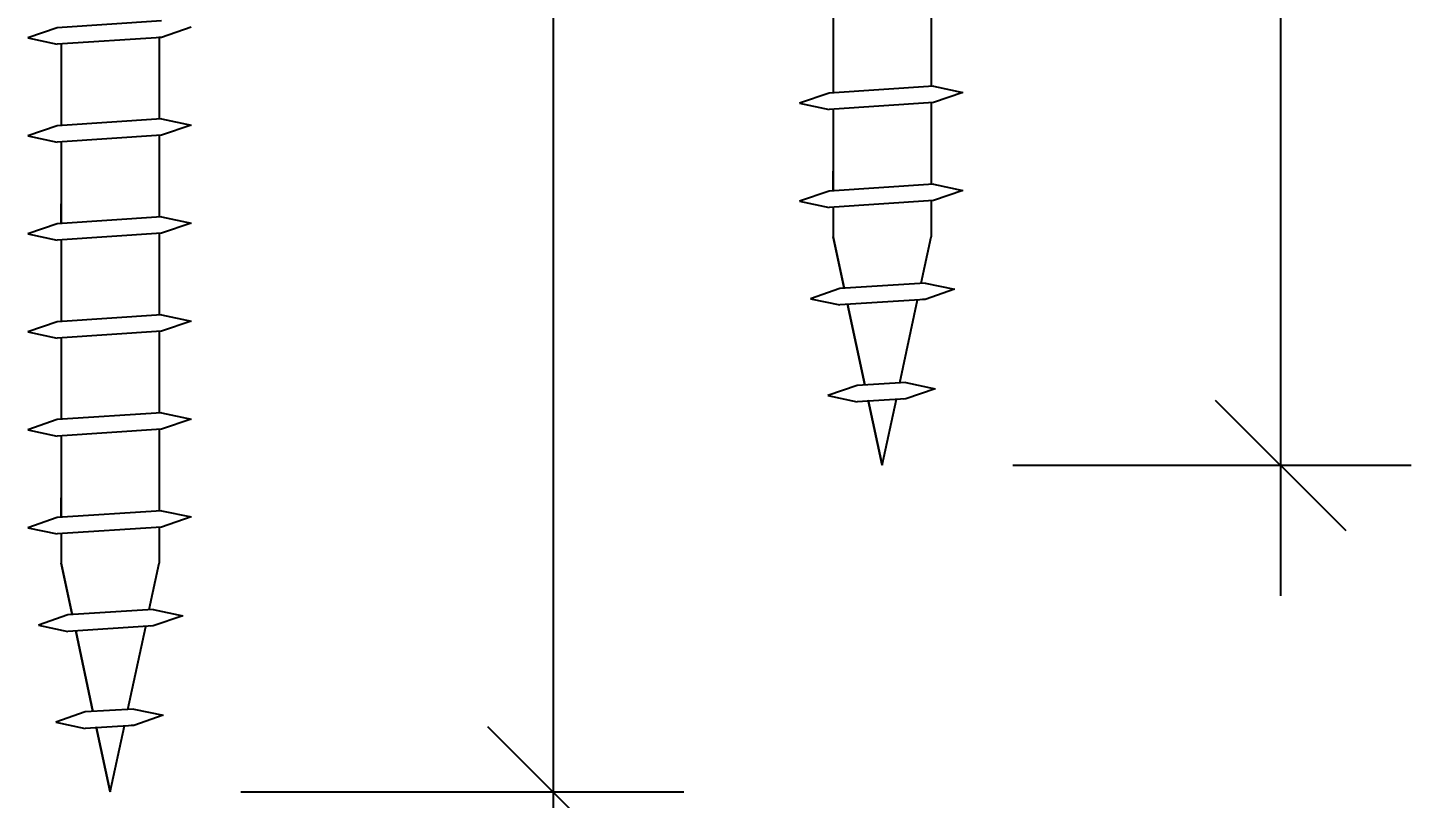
# Model space of a CAD drawing. Header units: millimetres. Extents: x 0 to 23312, y -3206 to 11448.
# Drawn here: x 6713.71 to 6756.06, y -2296.87 to -2273.27 of the extents above; entities that cross this region are included whole.
import ezdxf

# ---------------------------------------------------------------- set-up
doc = ezdxf.new("R2010")
doc.units = ezdxf.units.MM
doc.header["$LTSCALE"] = 10
doc.header["$PDMODE"] = 35
doc.layers.add('02 - Notes & Text', color=251, linetype='Continuous')
doc.layers.add('41 - Detail', color=7, linetype='Continuous')
doc.styles.add('1-2', font='romans.shx', dxfattribs={"width": 0.8, "height": 4})
doc.dimstyles.new('1-2', dxfattribs={"dimtxt": 4, "dimasz": 4, "dimexe": 4, "dimexo": 4, "dimgap": 4, "dimtad": 1, "dimdec": 0, "dimzin": 0, "dimdsep": 46, "dimtxsty": '1-2', "dimblk": 'OBLIQUE', "dimcen": 4, "dimdle": 4, "dimclrd": 251, "dimclre": 251, "dimclrt": 251, "dimadec": 0, "dimazin": 0, "dimtfac": 1, "dimtdec": 0, "dimtix": 1, "dimtmove": 1, "dimatfit": 3, "dimfxl": 1, "dimtolj": 1, "dimtzin": 0, "dimlwd": 25, "dimarcsym": 0})

# ---------------------------------------------------------------- blocks, each defined once
blk = doc.blocks.new('_Oblique')
at = {"color": 0, "linetype": 'ByBlock', "lineweight": -2}
blk.add_line((-0.5, -0.5), (0.5, 0.5), dxfattribs=at)
blk = doc.blocks.new('*D42')
at = {"layer": '02 - Notes & Text', "color": 251, "lineweight": 25, "ltscale": 10, "transparency": 16777216}
blk.add_line((6752.057, -2213.67), (6752.057, -2290.67), dxfattribs=at)
at = {"layer": '02 - Notes & Text', "color": 251, "lineweight": -2, "ltscale": 10, "transparency": 16777216}
for p, q in [((6743.854, -2217.67), (6756.057, -2217.67)), ((6743.86, -2286.67), (6756.057, -2286.67))]:
    blk.add_line(p, q, dxfattribs=at)
at = {"layer": 'Defpoints', "color": 0, "ltscale": 10, "transparency": 16777216}
for p in [(6739.854, -2217.67), (6739.86, -2286.67), (6752.057, -2286.67)]:
    blk.add_point(p, dxfattribs=at)
at = {"layer": '02 - Notes & Text', "color": 251, "lineweight": 25, "ltscale": 10, "transparency": 16777216, "xscale": 4, "yscale": 4, "zscale": 4}
for p, rotation in [((6752.057, -2217.67), 90), ((6752.057, -2286.67), 270)]:
    blk.add_blockref('_Oblique', p, dxfattribs=dict(at, rotation=rotation))
at = {"layer": '02 - Notes & Text', "color": 251, "ltscale": 10, "transparency": 16777216, "insert": (6746.057, -2252.17), "char_height": 4, "attachment_point": 5, "rotation": 90, "style": '1-2'}
blk.add_mtext('\\A1;69.0', dxfattribs=at)
blk = doc.blocks.new('*D43')
at = {"layer": '02 - Notes & Text', "color": 251, "lineweight": 25, "ltscale": 10, "transparency": 16777216}
blk.add_line((6729.786, -2213.67), (6729.786, -2300.67), dxfattribs=at)
at = {"layer": '02 - Notes & Text', "color": 251, "lineweight": -2, "ltscale": 10, "transparency": 16777216}
for p, q in [((6720.233, -2217.67), (6733.786, -2217.67)), ((6720.233, -2296.67), (6733.786, -2296.67))]:
    blk.add_line(p, q, dxfattribs=at)
at = {"layer": 'Defpoints', "color": 0, "ltscale": 10, "transparency": 16777216}
for p in [(6716.233, -2217.67), (6716.233, -2296.67), (6729.786, -2296.67)]:
    blk.add_point(p, dxfattribs=at)
at = {"layer": '02 - Notes & Text', "color": 251, "lineweight": 25, "ltscale": 10, "transparency": 16777216, "xscale": 4, "yscale": 4, "zscale": 4}
for p, rotation in [((6729.786, -2217.67), 90), ((6729.786, -2296.67), 270)]:
    blk.add_blockref('_Oblique', p, dxfattribs=dict(at, rotation=rotation))
at = {"layer": '02 - Notes & Text', "color": 251, "ltscale": 10, "transparency": 16777216, "insert": (6723.786, -2257.17), "char_height": 4, "attachment_point": 5, "rotation": 90, "style": '1-2'}
blk.add_mtext('\\A1;79.0', dxfattribs=at)

msp = doc.modelspace()

# ---------------------------------------------------------------- linework, layer by layer
at = {"layer": '41 - Detail', "color": 251}
for p, q in [((6738.36, -2272.766), (6738.36, -2275.265)), ((6738.36, -2272.766), (6738.36, -2275.265)), ((6738.36, -2272.766), (6738.36, -2275.265)), ((6738.36, -2272.766), (6738.36, -2275.265)), ((6741.36, -2272.569), (6741.36, -2275.068)), ((6741.36, -2272.569), (6741.36, -2275.068)), ((6741.36, -2272.569), (6741.36, -2275.068)), ((6741.36, -2272.569), (6741.36, -2275.068)), ((6714.607, -2273.272), (6713.707, -2273.585)), ((6714.607, -2273.272), (6713.707, -2273.585)), ((6714.607, -2273.272), (6713.707, -2273.585)), ((6714.607, -2273.272), (6713.707, -2273.585)), ((6717.807, -2273.064), (6714.607, -2273.272)), ((6717.807, -2273.064), (6714.607, -2273.272)), ((6717.807, -2273.064), (6714.607, -2273.272)), ((6717.807, -2273.064), (6714.607, -2273.272)), ((6718.707, -2273.252), (6717.807, -2273.565)), ((6718.707, -2273.252), (6717.807, -2273.565)), ((6718.707, -2273.252), (6717.807, -2273.565)), ((6718.707, -2273.252), (6717.807, -2273.565)), ((6713.707, -2273.585), (6714.607, -2273.773)), ((6713.707, -2273.585), (6714.607, -2273.773)), ((6713.707, -2273.585), (6714.607, -2273.773)), ((6713.707, -2273.585), (6714.607, -2273.773)), ((6717.807, -2273.565), (6714.607, -2273.773)), ((6717.807, -2273.565), (6714.607, -2273.773)), ((6717.807, -2273.565), (6714.607, -2273.773)), ((6717.807, -2273.565), (6714.607, -2273.773)), ((6714.733, -2273.766), (6714.733, -2276.265)), ((6714.733, -2273.766), (6714.733, -2276.265)), ((6714.733, -2273.766), (6714.733, -2276.265)), ((6714.733, -2273.766), (6714.733, -2276.265)), ((6717.807, -2273.565), (6717.723, -2273.57)), ((6717.807, -2273.565), (6717.723, -2273.57)), ((6717.807, -2273.565), (6717.723, -2273.57)), ((6717.807, -2273.565), (6717.723, -2273.57)), ((6717.733, -2273.569), (6717.733, -2276.068)), ((6717.733, -2273.569), (6717.733, -2276.068)), ((6717.733, -2273.569), (6717.733, -2276.068)), ((6717.733, -2273.569), (6717.733, -2276.068)), ((6738.235, -2275.272), (6737.335, -2275.585)), ((6738.235, -2275.272), (6737.335, -2275.585)), ((6738.235, -2275.272), (6737.335, -2275.585)), ((6738.235, -2275.272), (6737.335, -2275.585)), ((6741.435, -2275.064), (6738.235, -2275.272)), ((6741.435, -2275.064), (6738.235, -2275.272)), ((6741.435, -2275.064), (6738.235, -2275.272)), ((6741.435, -2275.064), (6738.235, -2275.272)), ((6741.435, -2275.064), (6742.335, -2275.252)), ((6741.435, -2275.064), (6742.335, -2275.252)), ((6741.435, -2275.064), (6742.335, -2275.252)), ((6741.435, -2275.064), (6742.335, -2275.252)), ((6742.335, -2275.252), (6741.435, -2275.565)), ((6742.335, -2275.252), (6741.435, -2275.565)), ((6742.335, -2275.252), (6741.435, -2275.565)), ((6742.335, -2275.252), (6741.435, -2275.565)), ((6737.335, -2275.585), (6738.235, -2275.773)), ((6737.335, -2275.585), (6738.235, -2275.773)), ((6737.335, -2275.585), (6738.235, -2275.773)), ((6737.335, -2275.585), (6738.235, -2275.773)), ((6741.435, -2275.565), (6738.235, -2275.773)), ((6741.435, -2275.565), (6738.235, -2275.773)), ((6741.435, -2275.565), (6738.235, -2275.773)), ((6741.435, -2275.565), (6738.235, -2275.773)), ((6738.36, -2275.766), (6738.36, -2278.265)), ((6738.36, -2275.766), (6738.36, -2278.265)), ((6738.36, -2275.766), (6738.36, -2278.265)), ((6738.36, -2275.766), (6738.36, -2278.265)), ((6741.435, -2275.565), (6741.35, -2275.57)), ((6741.435, -2275.565), (6741.35, -2275.57)), ((6741.435, -2275.565), (6741.35, -2275.57)), ((6741.435, -2275.565), (6741.35, -2275.57)), ((6741.36, -2275.569), (6741.36, -2278.068)), ((6741.36, -2275.569), (6741.36, -2278.068)), ((6741.36, -2275.569), (6741.36, -2278.068)), ((6741.36, -2275.569), (6741.36, -2278.068)), ((6714.607, -2276.272), (6713.707, -2276.585)), ((6714.607, -2276.272), (6713.707, -2276.585)), ((6714.607, -2276.272), (6713.707, -2276.585)), ((6714.607, -2276.272), (6713.707, -2276.585)), ((6717.807, -2276.064), (6714.607, -2276.272)), ((6717.807, -2276.064), (6714.607, -2276.272)), ((6717.807, -2276.064), (6714.607, -2276.272)), ((6717.807, -2276.064), (6714.607, -2276.272)), ((6717.807, -2276.064), (6718.707, -2276.252)), ((6717.807, -2276.064), (6718.707, -2276.252)), ((6717.807, -2276.064), (6718.707, -2276.252)), ((6717.807, -2276.064), (6718.707, -2276.252)), ((6718.707, -2276.252), (6717.807, -2276.565)), ((6718.707, -2276.252), (6717.807, -2276.565)), ((6718.707, -2276.252), (6717.807, -2276.565)), ((6718.707, -2276.252), (6717.807, -2276.565)), ((6713.707, -2276.585), (6714.607, -2276.773)), ((6713.707, -2276.585), (6714.607, -2276.773)), ((6713.707, -2276.585), (6714.607, -2276.773)), ((6713.707, -2276.585), (6714.607, -2276.773)), ((6717.807, -2276.565), (6714.607, -2276.773)), ((6717.807, -2276.565), (6714.607, -2276.773)), ((6717.807, -2276.565), (6714.607, -2276.773)), ((6717.807, -2276.565), (6714.607, -2276.773)), ((6717.807, -2276.565), (6717.723, -2276.57)), ((6717.807, -2276.565), (6717.723, -2276.57)), ((6717.807, -2276.565), (6717.723, -2276.57)), ((6717.807, -2276.565), (6717.723, -2276.57)), ((6717.733, -2276.569), (6717.733, -2279.068)), ((6717.733, -2276.569), (6717.733, -2279.068)), ((6717.733, -2276.569), (6717.733, -2279.068)), ((6717.733, -2276.569), (6717.733, -2279.068)), ((6714.733, -2276.766), (6714.733, -2279.265)), ((6714.733, -2276.766), (6714.733, -2279.265)), ((6714.733, -2276.766), (6714.733, -2279.265)), ((6714.733, -2276.766), (6714.733, -2279.265)), ((6738.36, -2278.264), (6738.36, -2277.666)), ((6738.235, -2278.272), (6737.335, -2278.585)), ((6738.235, -2278.272), (6737.335, -2278.585)), ((6738.235, -2278.272), (6737.335, -2278.585)), ((6738.235, -2278.272), (6737.335, -2278.585)), ((6738.235, -2278.272), (6737.335, -2278.585)), ((6738.235, -2278.272), (6737.335, -2278.585)), ((6741.435, -2278.064), (6738.235, -2278.272)), ((6741.435, -2278.064), (6738.235, -2278.272)), ((6741.435, -2278.064), (6738.235, -2278.272)), ((6741.435, -2278.064), (6738.235, -2278.272)), ((6741.435, -2278.064), (6738.235, -2278.272)), ((6741.435, -2278.064), (6738.235, -2278.272)), ((6741.435, -2278.064), (6742.335, -2278.252)), ((6741.435, -2278.064), (6742.335, -2278.252)), ((6741.435, -2278.064), (6742.335, -2278.252)), ((6741.435, -2278.064), (6742.335, -2278.252)), ((6741.435, -2278.064), (6742.335, -2278.252)), ((6741.435, -2278.064), (6742.335, -2278.252)), ((6742.335, -2278.252), (6741.435, -2278.565)), ((6742.335, -2278.252), (6741.435, -2278.565)), ((6742.335, -2278.252), (6741.435, -2278.565)), ((6742.335, -2278.252), (6741.435, -2278.565)), ((6742.335, -2278.252), (6741.435, -2278.565)), ((6742.335, -2278.252), (6741.435, -2278.565)), ((6714.733, -2279.264), (6714.733, -2278.666)), ((6737.335, -2278.585), (6738.235, -2278.773)), ((6737.335, -2278.585), (6738.235, -2278.773)), ((6737.335, -2278.585), (6738.235, -2278.773)), ((6737.335, -2278.585), (6738.235, -2278.773)), ((6737.335, -2278.585), (6738.235, -2278.773)), ((6737.335, -2278.585), (6738.235, -2278.773)), ((6741.435, -2278.565), (6738.235, -2278.773)), ((6741.435, -2278.565), (6738.235, -2278.773)), ((6741.435, -2278.565), (6738.235, -2278.773)), ((6741.435, -2278.565), (6738.235, -2278.773)), ((6741.435, -2278.565), (6738.235, -2278.773)), ((6741.435, -2278.565), (6738.235, -2278.773)), ((6738.36, -2278.766), (6738.362, -2279.67)), ((6738.36, -2278.766), (6738.362, -2279.67)), ((6738.36, -2278.766), (6738.362, -2279.67)), ((6738.36, -2278.766), (6738.362, -2279.67)), ((6738.36, -2278.766), (6738.362, -2279.67)), ((6738.36, -2278.766), (6738.362, -2279.67)), ((6741.435, -2278.565), (6741.35, -2278.57)), ((6741.435, -2278.565), (6741.35, -2278.57)), ((6741.435, -2278.565), (6741.35, -2278.57)), ((6741.435, -2278.565), (6741.35, -2278.57)), ((6741.435, -2278.565), (6741.35, -2278.57)), ((6741.435, -2278.565), (6741.35, -2278.57)), ((6741.36, -2278.569), (6741.362, -2279.67)), ((6741.36, -2278.569), (6741.362, -2279.67)), ((6741.36, -2278.569), (6741.362, -2279.67)), ((6741.36, -2278.569), (6741.362, -2279.67)), ((6741.36, -2278.569), (6741.362, -2279.67)), ((6741.36, -2278.569), (6741.362, -2279.67)), ((6714.607, -2279.272), (6713.707, -2279.585)), ((6714.607, -2279.272), (6713.707, -2279.585)), ((6714.607, -2279.272), (6713.707, -2279.585)), ((6714.607, -2279.272), (6713.707, -2279.585)), ((6714.607, -2279.272), (6713.707, -2279.585)), ((6714.607, -2279.272), (6713.707, -2279.585)), ((6717.807, -2279.064), (6714.607, -2279.272)), ((6717.807, -2279.064), (6714.607, -2279.272)), ((6717.807, -2279.064), (6714.607, -2279.272)), ((6717.807, -2279.064), (6714.607, -2279.272)), ((6717.807, -2279.064), (6714.607, -2279.272)), ((6717.807, -2279.064), (6714.607, -2279.272)), ((6717.807, -2279.064), (6718.707, -2279.252)), ((6717.807, -2279.064), (6718.707, -2279.252)), ((6717.807, -2279.064), (6718.707, -2279.252)), ((6717.807, -2279.064), (6718.707, -2279.252)), ((6717.807, -2279.064), (6718.707, -2279.252)), ((6717.807, -2279.064), (6718.707, -2279.252)), ((6718.707, -2279.252), (6717.807, -2279.565)), ((6718.707, -2279.252), (6717.807, -2279.565)), ((6718.707, -2279.252), (6717.807, -2279.565)), ((6718.707, -2279.252), (6717.807, -2279.565)), ((6718.707, -2279.252), (6717.807, -2279.565)), ((6718.707, -2279.252), (6717.807, -2279.565)), ((6738.362, -2279.266), (6738.362, -2279.67)), ((6738.362, -2279.266), (6738.362, -2279.67)), ((6738.362, -2279.266), (6738.362, -2279.67)), ((6738.362, -2279.266), (6738.362, -2279.67)), ((6741.362, -2279.069), (6741.362, -2279.67)), ((6741.362, -2279.069), (6741.362, -2279.67)), ((6741.362, -2279.069), (6741.362, -2279.67)), ((6741.362, -2279.069), (6741.362, -2279.67)), ((6713.707, -2279.585), (6714.607, -2279.773)), ((6713.707, -2279.585), (6714.607, -2279.773)), ((6713.707, -2279.585), (6714.607, -2279.773)), ((6713.707, -2279.585), (6714.607, -2279.773)), ((6713.707, -2279.585), (6714.607, -2279.773)), ((6713.707, -2279.585), (6714.607, -2279.773)), ((6717.807, -2279.565), (6714.607, -2279.773)), ((6717.807, -2279.565), (6714.607, -2279.773)), ((6717.807, -2279.565), (6714.607, -2279.773)), ((6717.807, -2279.565), (6714.607, -2279.773)), ((6717.807, -2279.565), (6714.607, -2279.773)), ((6717.807, -2279.565), (6714.607, -2279.773)), ((6717.807, -2279.565), (6717.723, -2279.57)), ((6717.807, -2279.565), (6717.723, -2279.57)), ((6717.807, -2279.565), (6717.723, -2279.57)), ((6717.807, -2279.565), (6717.723, -2279.57)), ((6717.807, -2279.565), (6717.723, -2279.57)), ((6717.807, -2279.565), (6717.723, -2279.57)), ((6717.733, -2279.569), (6717.733, -2282.068)), ((6717.733, -2279.569), (6717.733, -2282.068)), ((6717.733, -2279.569), (6717.733, -2282.068)), ((6717.733, -2279.569), (6717.733, -2282.068)), ((6717.733, -2279.569), (6717.733, -2282.068)), ((6717.733, -2279.569), (6717.733, -2282.068)), ((6738.698, -2281.242), (6738.362, -2279.67)), ((6738.362, -2279.67), (6738.698, -2281.242)), ((6741.057, -2281.089), (6741.362, -2279.67)), ((6741.057, -2281.089), (6741.362, -2279.67)), ((6714.733, -2279.766), (6714.733, -2282.265)), ((6714.733, -2279.766), (6714.733, -2282.265)), ((6714.733, -2279.766), (6714.733, -2282.265)), ((6714.733, -2279.766), (6714.733, -2282.265)), ((6714.733, -2279.766), (6714.733, -2282.265)), ((6714.733, -2279.766), (6714.733, -2282.265)), ((6738.563, -2281.253), (6737.663, -2281.567)), ((6738.563, -2281.253), (6737.663, -2281.567)), ((6738.563, -2281.253), (6737.663, -2281.567)), ((6738.563, -2281.253), (6737.663, -2281.567)), ((6738.563, -2281.253), (6737.663, -2281.567)), ((6738.563, -2281.253), (6737.663, -2281.567)), ((6741.179, -2281.089), (6738.563, -2281.253)), ((6741.179, -2281.089), (6738.563, -2281.253)), ((6741.179, -2281.089), (6738.563, -2281.253)), ((6741.179, -2281.089), (6738.563, -2281.253)), ((6741.179, -2281.089), (6738.563, -2281.253)), ((6741.179, -2281.089), (6738.563, -2281.253)), ((6738.699, -2281.245), (6738.698, -2281.242)), ((6738.698, -2281.242), (6738.699, -2281.245)), ((6741.056, -2281.096), (6741.057, -2281.089)), ((6741.056, -2281.096), (6741.057, -2281.089)), ((6741.179, -2281.089), (6742.079, -2281.276)), ((6741.179, -2281.089), (6742.079, -2281.276)), ((6741.179, -2281.089), (6742.079, -2281.276)), ((6741.179, -2281.089), (6742.079, -2281.276)), ((6741.179, -2281.089), (6742.079, -2281.276)), ((6741.179, -2281.089), (6742.079, -2281.276)), ((6742.079, -2281.276), (6741.179, -2281.59)), ((6742.079, -2281.276), (6741.179, -2281.59)), ((6742.079, -2281.276), (6741.179, -2281.59)), ((6742.079, -2281.276), (6741.179, -2281.59)), ((6742.079, -2281.276), (6741.179, -2281.59)), ((6742.079, -2281.276), (6741.179, -2281.59)), ((6737.663, -2281.567), (6738.563, -2281.755)), ((6737.663, -2281.567), (6738.563, -2281.755)), ((6737.663, -2281.567), (6738.563, -2281.755)), ((6737.663, -2281.567), (6738.563, -2281.755)), ((6737.663, -2281.567), (6738.563, -2281.755)), ((6737.663, -2281.567), (6738.563, -2281.755)), ((6741.179, -2281.59), (6738.563, -2281.755)), ((6741.179, -2281.59), (6738.563, -2281.755)), ((6741.179, -2281.59), (6738.563, -2281.755)), ((6741.179, -2281.59), (6738.563, -2281.755)), ((6741.179, -2281.59), (6738.563, -2281.755)), ((6741.179, -2281.59), (6738.563, -2281.755)), ((6739.333, -2284.209), (6738.805, -2281.739)), ((6738.805, -2281.739), (6739.333, -2284.209)), ((6740.402, -2284.146), (6740.947, -2281.604)), ((6740.402, -2284.146), (6740.947, -2281.604)), ((6741.179, -2281.59), (6741.095, -2281.594)), ((6741.179, -2281.59), (6741.095, -2281.594)), ((6741.179, -2281.59), (6741.095, -2281.594)), ((6741.179, -2281.59), (6741.095, -2281.594)), ((6741.179, -2281.59), (6741.095, -2281.594)), ((6741.179, -2281.59), (6741.095, -2281.594)), ((6717.807, -2282.064), (6714.607, -2282.272)), ((6717.807, -2282.064), (6714.607, -2282.272)), ((6717.807, -2282.064), (6714.607, -2282.272)), ((6717.807, -2282.064), (6714.607, -2282.272)), ((6717.807, -2282.064), (6718.707, -2282.252)), ((6717.807, -2282.064), (6718.707, -2282.252)), ((6717.807, -2282.064), (6718.707, -2282.252)), ((6717.807, -2282.064), (6718.707, -2282.252)), ((6718.707, -2282.252), (6717.807, -2282.565)), ((6718.707, -2282.252), (6717.807, -2282.565)), ((6718.707, -2282.252), (6717.807, -2282.565)), ((6718.707, -2282.252), (6717.807, -2282.565)), ((6714.607, -2282.272), (6713.707, -2282.585)), ((6714.607, -2282.272), (6713.707, -2282.585)), ((6714.607, -2282.272), (6713.707, -2282.585)), ((6714.607, -2282.272), (6713.707, -2282.585)), ((6713.707, -2282.585), (6714.607, -2282.773)), ((6713.707, -2282.585), (6714.607, -2282.773)), ((6713.707, -2282.585), (6714.607, -2282.773)), ((6713.707, -2282.585), (6714.607, -2282.773)), ((6717.807, -2282.565), (6714.607, -2282.773)), ((6717.807, -2282.565), (6714.607, -2282.773)), ((6717.807, -2282.565), (6714.607, -2282.773)), ((6717.807, -2282.565), (6714.607, -2282.773)), ((6717.807, -2282.565), (6717.723, -2282.57)), ((6717.807, -2282.565), (6717.723, -2282.57)), ((6717.807, -2282.565), (6717.723, -2282.57)), ((6717.807, -2282.565), (6717.723, -2282.57)), ((6717.733, -2282.569), (6717.733, -2285.068)), ((6717.733, -2282.569), (6717.733, -2285.068)), ((6717.733, -2282.569), (6717.733, -2285.068)), ((6717.733, -2282.569), (6717.733, -2285.068)), ((6714.733, -2282.766), (6714.733, -2285.265)), ((6714.733, -2282.766), (6714.733, -2285.265)), ((6714.733, -2282.766), (6714.733, -2285.265)), ((6714.733, -2282.766), (6714.733, -2285.265)), ((6739.095, -2284.223), (6738.195, -2284.536)), ((6739.095, -2284.223), (6738.195, -2284.536)), ((6739.095, -2284.223), (6738.195, -2284.536)), ((6739.095, -2284.223), (6738.195, -2284.536)), ((6739.095, -2284.223), (6738.195, -2284.536)), ((6739.095, -2284.223), (6738.195, -2284.536)), ((6740.586, -2284.135), (6739.095, -2284.223)), ((6740.586, -2284.135), (6739.095, -2284.223)), ((6740.586, -2284.135), (6739.095, -2284.223)), ((6740.586, -2284.135), (6739.095, -2284.223)), ((6740.586, -2284.135), (6739.095, -2284.223)), ((6740.586, -2284.135), (6739.095, -2284.223)), ((6740.586, -2284.135), (6741.486, -2284.323)), ((6740.586, -2284.135), (6741.486, -2284.323)), ((6740.586, -2284.135), (6741.486, -2284.323)), ((6740.586, -2284.135), (6741.486, -2284.323)), ((6740.586, -2284.135), (6741.486, -2284.323)), ((6740.586, -2284.135), (6741.486, -2284.323)), ((6741.486, -2284.323), (6740.586, -2284.636)), ((6741.486, -2284.323), (6740.586, -2284.636)), ((6741.486, -2284.323), (6740.586, -2284.636)), ((6741.486, -2284.323), (6740.586, -2284.636)), ((6741.486, -2284.323), (6740.586, -2284.636)), ((6741.486, -2284.323), (6740.586, -2284.636)), ((6738.195, -2284.536), (6739.095, -2284.724)), ((6738.195, -2284.536), (6739.095, -2284.724)), ((6738.195, -2284.536), (6739.095, -2284.724)), ((6738.195, -2284.536), (6739.095, -2284.724)), ((6738.195, -2284.536), (6739.095, -2284.724)), ((6738.195, -2284.536), (6739.095, -2284.724)), ((6740.586, -2284.636), (6739.095, -2284.724)), ((6740.586, -2284.636), (6739.095, -2284.724)), ((6740.586, -2284.636), (6739.095, -2284.724)), ((6740.586, -2284.636), (6739.095, -2284.724)), ((6740.586, -2284.636), (6739.095, -2284.724)), ((6740.586, -2284.636), (6739.095, -2284.724)), ((6739.86, -2286.67), (6739.434, -2284.679)), ((6739.434, -2284.679), (6739.86, -2286.67)), ((6739.86, -2286.67), (6740.295, -2284.643)), ((6739.86, -2286.67), (6740.295, -2284.643)), ((6740.586, -2284.636), (6740.501, -2284.641)), ((6740.586, -2284.636), (6740.501, -2284.641)), ((6740.586, -2284.636), (6740.501, -2284.641)), ((6740.586, -2284.636), (6740.501, -2284.641)), ((6740.586, -2284.636), (6740.501, -2284.641)), ((6740.586, -2284.636), (6740.501, -2284.641)), ((6717.807, -2285.064), (6714.607, -2285.272)), ((6717.807, -2285.064), (6714.607, -2285.272)), ((6717.807, -2285.064), (6714.607, -2285.272)), ((6717.807, -2285.064), (6714.607, -2285.272)), ((6717.807, -2285.064), (6718.707, -2285.252)), ((6717.807, -2285.064), (6718.707, -2285.252)), ((6717.807, -2285.064), (6718.707, -2285.252)), ((6717.807, -2285.064), (6718.707, -2285.252)), ((6714.607, -2285.272), (6713.707, -2285.585)), ((6714.607, -2285.272), (6713.707, -2285.585)), ((6714.607, -2285.272), (6713.707, -2285.585)), ((6714.607, -2285.272), (6713.707, -2285.585)), ((6713.707, -2285.585), (6714.607, -2285.773)), ((6713.707, -2285.585), (6714.607, -2285.773)), ((6713.707, -2285.585), (6714.607, -2285.773)), ((6713.707, -2285.585), (6714.607, -2285.773)), ((6717.807, -2285.565), (6714.607, -2285.773)), ((6717.807, -2285.565), (6714.607, -2285.773)), ((6717.807, -2285.565), (6714.607, -2285.773)), ((6717.807, -2285.565), (6714.607, -2285.773)), ((6717.807, -2285.565), (6717.723, -2285.57)), ((6717.807, -2285.565), (6717.723, -2285.57)), ((6717.807, -2285.565), (6717.723, -2285.57)), ((6717.807, -2285.565), (6717.723, -2285.57)), ((6717.733, -2285.569), (6717.733, -2288.068)), ((6717.733, -2285.569), (6717.733, -2288.068)), ((6717.733, -2285.569), (6717.733, -2288.068)), ((6717.733, -2285.569), (6717.733, -2288.068)), ((6718.707, -2285.252), (6717.807, -2285.565)), ((6718.707, -2285.252), (6717.807, -2285.565)), ((6718.707, -2285.252), (6717.807, -2285.565)), ((6718.707, -2285.252), (6717.807, -2285.565)), ((6714.733, -2285.766), (6714.733, -2288.265)), ((6714.733, -2285.766), (6714.733, -2288.265)), ((6714.733, -2285.766), (6714.733, -2288.265)), ((6714.733, -2285.766), (6714.733, -2288.265)), ((6714.733, -2288.264), (6714.733, -2287.666)), ((6717.807, -2288.064), (6714.607, -2288.272)), ((6717.807, -2288.064), (6714.607, -2288.272)), ((6717.807, -2288.064), (6714.607, -2288.272)), ((6717.807, -2288.064), (6714.607, -2288.272)), ((6717.807, -2288.064), (6714.607, -2288.272)), ((6717.807, -2288.064), (6714.607, -2288.272)), ((6717.807, -2288.064), (6718.707, -2288.252)), ((6717.807, -2288.064), (6718.707, -2288.252)), ((6717.807, -2288.064), (6718.707, -2288.252)), ((6717.807, -2288.064), (6718.707, -2288.252)), ((6717.807, -2288.064), (6718.707, -2288.252)), ((6717.807, -2288.064), (6718.707, -2288.252)), ((6714.607, -2288.272), (6713.707, -2288.585)), ((6714.607, -2288.272), (6713.707, -2288.585)), ((6714.607, -2288.272), (6713.707, -2288.585)), ((6714.607, -2288.272), (6713.707, -2288.585)), ((6714.607, -2288.272), (6713.707, -2288.585)), ((6714.607, -2288.272), (6713.707, -2288.585)), ((6713.707, -2288.585), (6714.607, -2288.773)), ((6713.707, -2288.585), (6714.607, -2288.773)), ((6713.707, -2288.585), (6714.607, -2288.773)), ((6713.707, -2288.585), (6714.607, -2288.773)), ((6713.707, -2288.585), (6714.607, -2288.773)), ((6713.707, -2288.585), (6714.607, -2288.773)), ((6717.807, -2288.565), (6714.607, -2288.773)), ((6717.807, -2288.565), (6714.607, -2288.773)), ((6717.807, -2288.565), (6714.607, -2288.773)), ((6717.807, -2288.565), (6714.607, -2288.773)), ((6717.807, -2288.565), (6714.607, -2288.773)), ((6717.807, -2288.565), (6714.607, -2288.773)), ((6717.807, -2288.565), (6717.723, -2288.57)), ((6717.807, -2288.565), (6717.723, -2288.57)), ((6717.807, -2288.565), (6717.723, -2288.57)), ((6717.807, -2288.565), (6717.723, -2288.57)), ((6717.807, -2288.565), (6717.723, -2288.57)), ((6717.807, -2288.565), (6717.723, -2288.57)), ((6717.733, -2288.569), (6717.734, -2289.67)), ((6717.733, -2288.569), (6717.734, -2289.67)), ((6717.733, -2288.569), (6717.734, -2289.67)), ((6717.733, -2288.569), (6717.734, -2289.67)), ((6717.733, -2288.569), (6717.734, -2289.67)), ((6717.733, -2288.569), (6717.734, -2289.67)), ((6718.707, -2288.252), (6717.807, -2288.565)), ((6718.707, -2288.252), (6717.807, -2288.565)), ((6718.707, -2288.252), (6717.807, -2288.565)), ((6718.707, -2288.252), (6717.807, -2288.565)), ((6718.707, -2288.252), (6717.807, -2288.565)), ((6718.707, -2288.252), (6717.807, -2288.565)), ((6714.733, -2288.766), (6714.734, -2289.67)), ((6714.733, -2288.766), (6714.734, -2289.67)), ((6714.733, -2288.766), (6714.734, -2289.67)), ((6714.733, -2288.766), (6714.734, -2289.67)), ((6714.733, -2288.766), (6714.734, -2289.67)), ((6714.733, -2288.766), (6714.734, -2289.67)), ((6714.734, -2289.266), (6714.734, -2289.67)), ((6714.734, -2289.266), (6714.734, -2289.67)), ((6714.734, -2289.266), (6714.734, -2289.67)), ((6714.734, -2289.266), (6714.734, -2289.67)), ((6717.734, -2289.069), (6717.734, -2289.67)), ((6717.734, -2289.069), (6717.734, -2289.67)), ((6717.734, -2289.069), (6717.734, -2289.67)), ((6717.734, -2289.069), (6717.734, -2289.67)), ((6715.071, -2291.242), (6714.734, -2289.67)), ((6714.734, -2289.67), (6715.071, -2291.242)), ((6717.43, -2291.089), (6717.734, -2289.67)), ((6717.43, -2291.089), (6717.734, -2289.67)), ((6717.552, -2291.089), (6714.935, -2291.253)), ((6717.552, -2291.089), (6714.935, -2291.253)), ((6717.552, -2291.089), (6714.935, -2291.253)), ((6717.552, -2291.089), (6714.935, -2291.253)), ((6717.552, -2291.089), (6714.935, -2291.253)), ((6717.552, -2291.089), (6714.935, -2291.253)), ((6717.428, -2291.096), (6717.43, -2291.089)), ((6717.428, -2291.096), (6717.43, -2291.089)), ((6717.552, -2291.089), (6718.452, -2291.276)), ((6717.552, -2291.089), (6718.452, -2291.276)), ((6717.552, -2291.089), (6718.452, -2291.276)), ((6717.552, -2291.089), (6718.452, -2291.276)), ((6717.552, -2291.089), (6718.452, -2291.276)), ((6717.552, -2291.089), (6718.452, -2291.276)), ((6714.935, -2291.253), (6714.035, -2291.567)), ((6714.935, -2291.253), (6714.035, -2291.567)), ((6714.935, -2291.253), (6714.035, -2291.567)), ((6714.935, -2291.253), (6714.035, -2291.567)), ((6714.935, -2291.253), (6714.035, -2291.567)), ((6714.935, -2291.253), (6714.035, -2291.567)), ((6714.035, -2291.567), (6714.935, -2291.755)), ((6714.035, -2291.567), (6714.935, -2291.755)), ((6714.035, -2291.567), (6714.935, -2291.755)), ((6714.035, -2291.567), (6714.935, -2291.755)), ((6714.035, -2291.567), (6714.935, -2291.755)), ((6714.035, -2291.567), (6714.935, -2291.755)), ((6715.071, -2291.245), (6715.071, -2291.242)), ((6715.071, -2291.242), (6715.071, -2291.245)), ((6718.452, -2291.276), (6717.552, -2291.59)), ((6718.452, -2291.276), (6717.552, -2291.59)), ((6718.452, -2291.276), (6717.552, -2291.59)), ((6718.452, -2291.276), (6717.552, -2291.59)), ((6718.452, -2291.276), (6717.552, -2291.59)), ((6718.452, -2291.276), (6717.552, -2291.59)), ((6717.552, -2291.59), (6714.935, -2291.755)), ((6717.552, -2291.59), (6714.935, -2291.755)), ((6717.552, -2291.59), (6714.935, -2291.755)), ((6717.552, -2291.59), (6714.935, -2291.755)), ((6717.552, -2291.59), (6714.935, -2291.755)), ((6717.552, -2291.59), (6714.935, -2291.755)), ((6715.706, -2294.209), (6715.177, -2291.739)), ((6715.177, -2291.739), (6715.706, -2294.209)), ((6716.774, -2294.146), (6717.319, -2291.604)), ((6716.774, -2294.146), (6717.319, -2291.604)), ((6717.552, -2291.59), (6717.467, -2291.594)), ((6717.552, -2291.59), (6717.467, -2291.594)), ((6717.552, -2291.59), (6717.467, -2291.594)), ((6717.552, -2291.59), (6717.467, -2291.594)), ((6717.552, -2291.59), (6717.467, -2291.594)), ((6717.552, -2291.59), (6717.467, -2291.594)), ((6715.467, -2294.223), (6714.567, -2294.536)), ((6715.467, -2294.223), (6714.567, -2294.536)), ((6715.467, -2294.223), (6714.567, -2294.536)), ((6715.467, -2294.223), (6714.567, -2294.536)), ((6715.467, -2294.223), (6714.567, -2294.536)), ((6715.467, -2294.223), (6714.567, -2294.536)), ((6714.567, -2294.536), (6715.467, -2294.724)), ((6714.567, -2294.536), (6715.467, -2294.724)), ((6714.567, -2294.536), (6715.467, -2294.724)), ((6714.567, -2294.536), (6715.467, -2294.724)), ((6714.567, -2294.536), (6715.467, -2294.724)), ((6714.567, -2294.536), (6715.467, -2294.724)), ((6716.958, -2294.135), (6715.467, -2294.223)), ((6716.958, -2294.135), (6715.467, -2294.223)), ((6716.958, -2294.135), (6715.467, -2294.223)), ((6716.958, -2294.135), (6715.467, -2294.223)), ((6716.958, -2294.135), (6715.467, -2294.223)), ((6716.958, -2294.135), (6715.467, -2294.223)), ((6716.958, -2294.135), (6717.858, -2294.323)), ((6716.958, -2294.135), (6717.858, -2294.323)), ((6716.958, -2294.135), (6717.858, -2294.323)), ((6716.958, -2294.135), (6717.858, -2294.323)), ((6716.958, -2294.135), (6717.858, -2294.323)), ((6716.958, -2294.135), (6717.858, -2294.323)), ((6717.858, -2294.323), (6716.958, -2294.636)), ((6717.858, -2294.323), (6716.958, -2294.636)), ((6717.858, -2294.323), (6716.958, -2294.636)), ((6717.858, -2294.323), (6716.958, -2294.636)), ((6717.858, -2294.323), (6716.958, -2294.636)), ((6717.858, -2294.323), (6716.958, -2294.636)), ((6716.958, -2294.636), (6715.467, -2294.724)), ((6716.958, -2294.636), (6715.467, -2294.724)), ((6716.958, -2294.636), (6715.467, -2294.724)), ((6716.958, -2294.636), (6715.467, -2294.724)), ((6716.958, -2294.636), (6715.467, -2294.724)), ((6716.958, -2294.636), (6715.467, -2294.724)), ((6716.233, -2296.67), (6715.806, -2294.679)), ((6715.806, -2294.679), (6716.233, -2296.67)), ((6716.233, -2296.67), (6716.667, -2294.643)), ((6716.233, -2296.67), (6716.667, -2294.643)), ((6716.958, -2294.636), (6716.874, -2294.641)), ((6716.958, -2294.636), (6716.874, -2294.641)), ((6716.958, -2294.636), (6716.874, -2294.641)), ((6716.958, -2294.636), (6716.874, -2294.641)), ((6716.958, -2294.636), (6716.874, -2294.641)), ((6716.958, -2294.636), (6716.874, -2294.641))]:
    msp.add_line(p, q, dxfattribs=at)

# ---------------------------------------------------------------- dimensions: what is measured, and where the dimension line sits
at = {"layer": '02 - Notes & Text', "ltscale": 10}
for base, p1, p2, picture, middle in [((6729.786, -2296.67), (6716.233, -2217.67), (6716.233, -2296.67), '*D43', (6723.786, -2257.17)), ((6752.057, -2286.67), (6739.854, -2217.67), (6739.86, -2286.67), '*D42', (6746.057, -2252.17))]:
    dim = msp.add_linear_dim(base=base, p1=p1, p2=p2, angle=90, dimstyle='1-2', override={"dimdec": 1}, dxfattribs=at)
    dim.commit()
    dim.dimension.update_dxf_attribs({"geometry": picture, "text_midpoint": middle})

doc.saveas('drawing.dxf')
